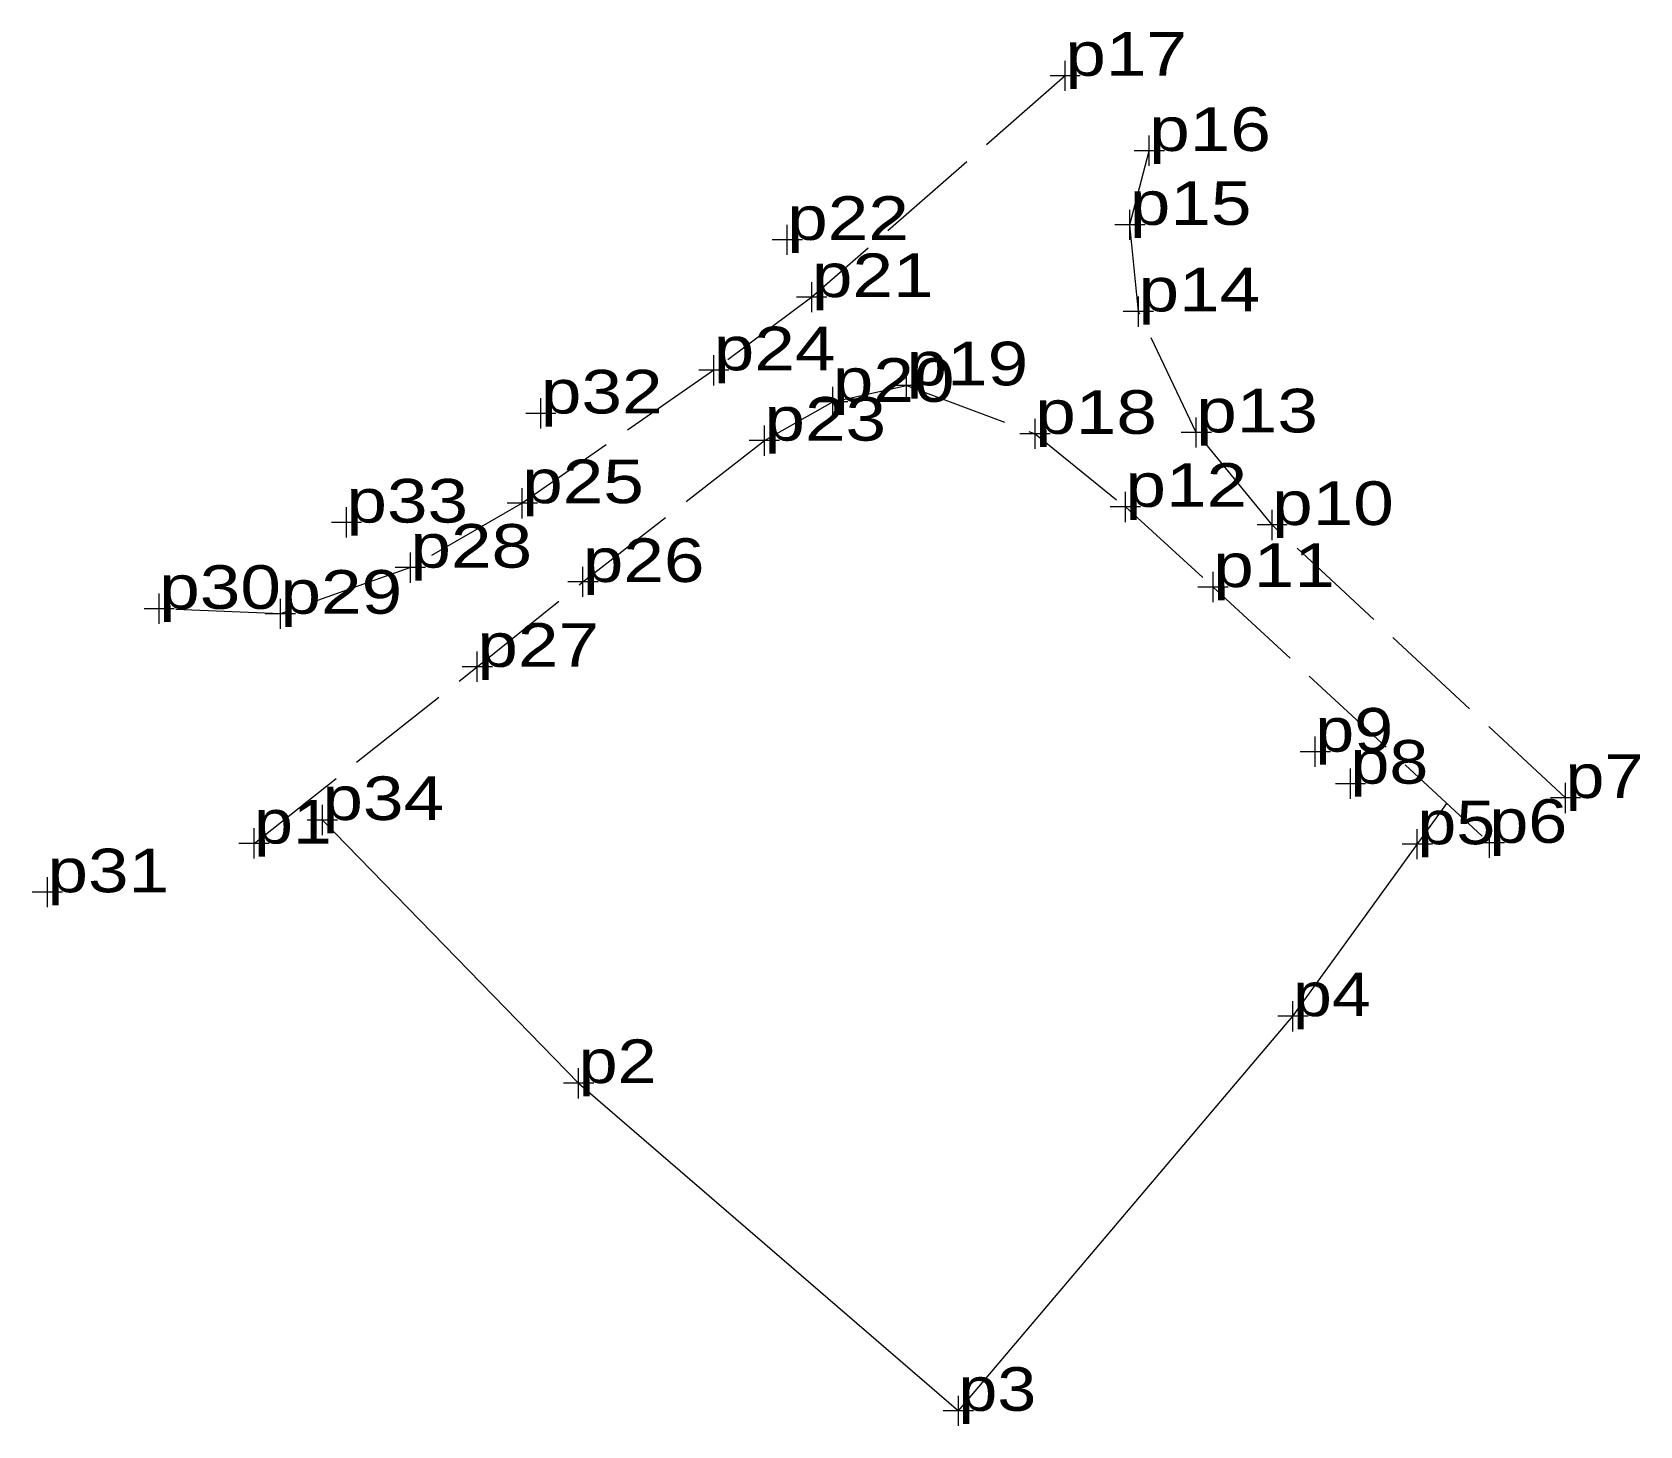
# Model space of a CAD drawing. Header units: metres. Extents: x 551347.8 to 551414.1, y 1841306.5 to 1841364.
import ezdxf

# ---------------------------------------------------------------- set-up
doc = ezdxf.new("R2010")
doc.units = ezdxf.units.M
doc.header["$LTSCALE"] = 0.72
doc.linetypes.add('LONG_DASHED', pattern=[7.5, 6, -1.5])
for name, color, linetype, lineweight in [('10', 7, 'Continuous', 13), ('23', 7, 'LONG_DASHED', 13), ('7', 7, 'Continuous', 13)]:
    doc.layers.add(name, color=color, linetype=linetype, lineweight=lineweight)
doc.layers.add('12', color=7, linetype='Continuous')

msp = doc.modelspace()

# ---------------------------------------------------------------- linework, layer by layer
at = {"layer": '10'}
msp.add_lwpolyline([(551359.74, 1841331.47), (551370.31, 1841320.62), (551385.97, 1841307.1), (551399.77, 1841323.38), (551406.12, 1841332.15)], dxfattribs=at)
at = {"layer": '23'}
for points in [[(551390.38, 1841362.17), (551379.93, 1841353.04), (551375.88, 1841350.02), (551367.98, 1841344.54), (551363.37, 1841341.88), (551358.01, 1841339.98), (551353.01, 1841340.18)], [(551411.01, 1841332.38), (551398.91, 1841343.64), (551395.78, 1841347.46), (551393.4, 1841352.45), (551393.04, 1841356.02), (551393.84, 1841359.07)], [(551356.92, 1841330.5), (551366.13, 1841337.79), (551370.48, 1841341.29), (551377.97, 1841347.12), (551380.79, 1841348.72), (551383.83, 1841349.4), (551389.14, 1841347.4), (551392.86, 1841344.39), (551396.48, 1841341.08), (551407.87, 1841330.53)]]:
    msp.add_lwpolyline(points, dxfattribs=at)
at = {"layer": '7'}
for p, q in [((551390.38, 1841361.55), (551390.38, 1841362.79)), ((551391, 1841362.17), (551389.75, 1841362.17)), ((551393.84, 1841358.45), (551393.84, 1841359.7)), ((551394.47, 1841359.07), (551393.22, 1841359.07)), ((551393.04, 1841355.4), (551393.04, 1841356.64)), ((551378.91, 1841354.78), (551378.91, 1841356.02)), ((551393.67, 1841356.02), (551392.42, 1841356.02)), ((551379.54, 1841355.4), (551378.29, 1841355.4)), ((551380.55, 1841353.04), (551379.3, 1841353.04)), ((551379.93, 1841352.42), (551379.93, 1841353.66)), ((551393.4, 1841351.82), (551393.4, 1841353.07)), ((551394.02, 1841352.45), (551392.77, 1841352.45)), ((551375.88, 1841349.39), (551375.88, 1841350.64)), ((551376.51, 1841350.02), (551375.26, 1841350.02)), ((551383.83, 1841348.78), (551383.83, 1841350.03)), ((551380.79, 1841348.09), (551380.79, 1841349.34)), ((551384.45, 1841349.4), (551383.21, 1841349.4)), ((551368.75, 1841347.62), (551368.75, 1841348.87)), ((551381.41, 1841348.72), (551380.16, 1841348.72)), ((551369.37, 1841348.24), (551368.13, 1841348.24)), ((551377.97, 1841346.49), (551377.97, 1841347.74)), ((551389.14, 1841346.78), (551389.14, 1841348.02)), ((551395.78, 1841346.84), (551395.78, 1841348.08)), ((551378.59, 1841347.12), (551377.34, 1841347.12)), ((551389.76, 1841347.4), (551388.51, 1841347.4)), ((551396.41, 1841347.46), (551395.16, 1841347.46)), ((551367.98, 1841343.91), (551367.98, 1841345.16)), ((551368.61, 1841344.54), (551367.36, 1841344.54)), ((551392.86, 1841343.76), (551392.86, 1841345.01)), ((551361.35, 1841343.74), (551360.11, 1841343.74)), ((551360.73, 1841343.12), (551360.73, 1841344.37)), ((551393.48, 1841344.39), (551392.23, 1841344.39)), ((551398.91, 1841343.02), (551398.91, 1841344.27)), ((551399.53, 1841343.64), (551398.29, 1841343.64)), ((551363.37, 1841341.26), (551363.37, 1841342.5)), ((551363.99, 1841341.88), (551362.74, 1841341.88)), ((551370.48, 1841340.67), (551370.48, 1841341.91)), ((551371.11, 1841341.29), (551369.86, 1841341.29)), ((551396.48, 1841340.46), (551396.48, 1841341.71)), ((551353.01, 1841339.56), (551353.01, 1841340.81)), ((551358.01, 1841339.36), (551358.01, 1841340.6)), ((551397.1, 1841341.08), (551395.85, 1841341.08)), ((551353.63, 1841340.18), (551352.39, 1841340.18)), ((551358.63, 1841339.98), (551357.38, 1841339.98)), ((551366.75, 1841337.79), (551365.51, 1841337.79)), ((551366.13, 1841337.17), (551366.13, 1841338.42)), ((551400.69, 1841333.67), (551400.69, 1841334.91)), ((551401.32, 1841334.29), (551400.07, 1841334.29)), ((551402.14, 1841332.34), (551402.14, 1841333.59)), ((551402.76, 1841332.97), (551401.52, 1841332.97)), ((551411.01, 1841331.76), (551411.01, 1841333)), ((551359.74, 1841330.85), (551359.74, 1841332.1)), ((551411.63, 1841332.38), (551410.39, 1841332.38)), ((551360.36, 1841331.47), (551359.11, 1841331.47)), ((551407.87, 1841329.91), (551407.87, 1841331.16)), ((551357.55, 1841330.5), (551356.3, 1841330.5)), ((551356.92, 1841329.88), (551356.92, 1841331.13)), ((551404.9, 1841329.85), (551404.9, 1841331.1)), ((551408.49, 1841330.53), (551407.24, 1841330.53)), ((551405.52, 1841330.47), (551404.27, 1841330.47)), ((551349.02, 1841328.49), (551347.77, 1841328.49)), ((551348.4, 1841327.87), (551348.4, 1841329.11)), ((551399.77, 1841322.75), (551399.77, 1841324)), ((551400.4, 1841323.38), (551399.15, 1841323.38)), ((551370.31, 1841319.99), (551370.31, 1841321.24)), ((551370.93, 1841320.62), (551369.68, 1841320.62)), ((551385.97, 1841306.48), (551385.97, 1841307.72)), ((551386.59, 1841307.1), (551385.35, 1841307.1))]:
    msp.add_line(p, q, dxfattribs=at)

# ---------------------------------------------------------------- texts
at = {"layer": '12'}
for s, width, p in [('p17', 1.25, (551390.38, 1841362.17)), ('p16', 1.25, (551393.84, 1841359.07)), ('p15', 1.25, (551393.04, 1841356.02)), ('p22', 1.25, (551378.91, 1841355.4)), ('p21', 1.25, (551379.93, 1841353.04)), ('p14', 1.25, (551393.4, 1841352.45)), ('p24', 1.25, (551375.88, 1841350.02)), ('p19', 1.25, (551383.83, 1841349.4)), ('p20', 1.25, (551380.79, 1841348.72)), ('p32', 1.25, (551368.75, 1841348.24)), ('p18', 1.25, (551389.14, 1841347.4)), ('p13', 1.25, (551395.78, 1841347.46)), ('p23', 1.25, (551377.97, 1841347.12)), ('p25', 1.25, (551367.98, 1841344.54)), ('p12', 1.25, (551392.86, 1841344.39)), ('p33', 1.25, (551360.73, 1841343.74)), ('p10', 1.25, (551398.91, 1841343.64)), ('p28', 1.25, (551363.37, 1841341.88)), ('p26', 1.25, (551370.48, 1841341.29)), ('p11', 1.25, (551396.48, 1841341.08)), ('p30', 1.25, (551353.01, 1841340.18)), ('p29', 1.25, (551358.01, 1841339.98)), ('p27', 1.25, (551366.13, 1841337.79)), ('p9', 1.2, (551400.69, 1841334.29)), ('p8', 1.2, (551402.14, 1841332.97)), ('p7', 1.2, (551411.01, 1841332.38)), ('p34', 1.25, (551359.74, 1841331.47)), ('p1', 1.2, (551356.92, 1841330.5)), ('p5', 1.2, (551404.9, 1841330.47)), ('p6', 1.2, (551407.87, 1841330.53)), ('p31', 1.25, (551348.4, 1841328.49)), ('p4', 1.2, (551399.77, 1841323.38)), ('p2', 1.2, (551370.31, 1841320.62)), ('p3', 1.2, (551385.97, 1841307.1))]:
    msp.add_text(s, height=1.8, dxfattribs=dict(at, width=width)).set_placement(p)

doc.saveas('drawing.dxf')
